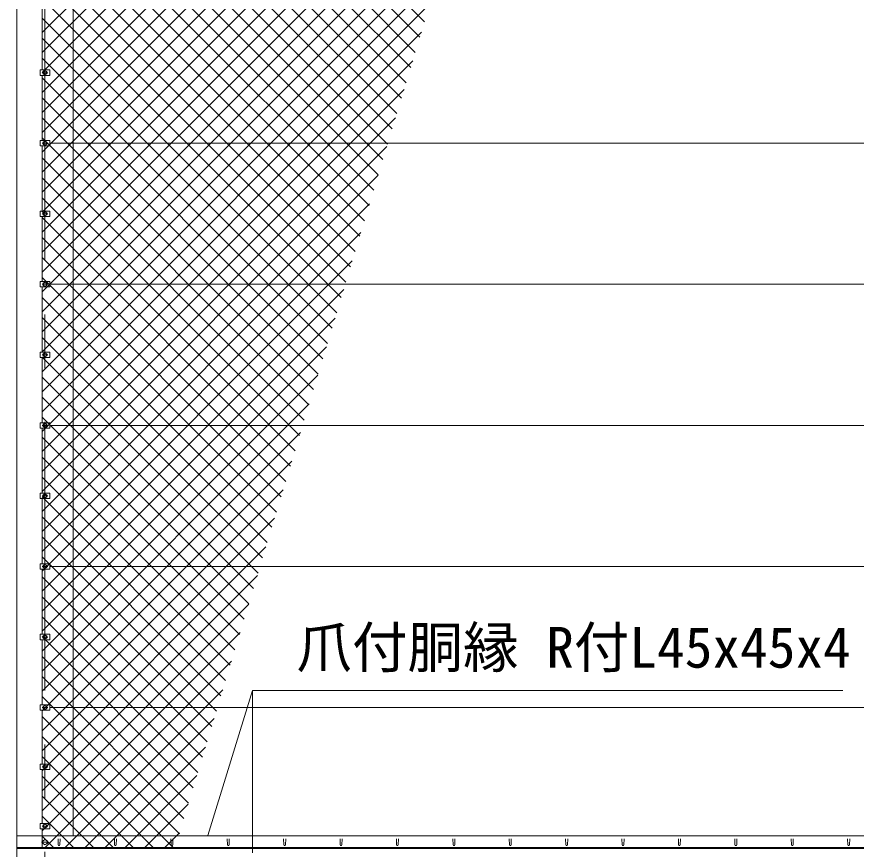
# Model space of a CAD drawing. Units: millimetres at full size; details may follow other scales. Extents: x -12600 to 12600, y -8910 to 8910.
# Drawn here: x -9497 to -6520, y 3015 to 5965 of the extents above; entities that cross this region are included whole.
import ezdxf
from ezdxf.enums import TextEntityAlignment as Align

# ---------------------------------------------------------------- set-up
doc = ezdxf.new("R2010")
doc.units = ezdxf.units.MM
doc.header["$LTSCALE"] = 30
doc.linetypes.add('USER1', pattern=[50.8, 31.75, -6.35, 6.35, -6.35])
for name, color, linetype, lineweight in [('0-0_D-STR-TXT', 7, 'Continuous', 13), ('0-2_D-BMK', 2, 'USER1', 13), ('0-3_D-STR3', 3, 'Continuous', 13), ('0-4_D-STR1', 1, 'Continuous', 18), ('0-A_D-STR2', 7, 'Continuous', 13)]:
    doc.layers.add(name, color=color, linetype=linetype, lineweight=lineweight)
doc.styles.add('ＭＳ ゴシック', font='')
doc.styles.get('ＭＳ ゴシック').set_extended_font_data('MS Gothic')

msp = doc.modelspace()

# ---------------------------------------------------------------- linework, layer by layer
at = {"layer": '0-0_D-STR-TXT'}
msp.add_line((-8661.06, 3577.58), (-8661.06, 3002.45), dxfattribs=at)
msp.add_lwpolyline([(-6567.42, 3577.58), (-8661.06, 3577.58), (-8819.5, 3064.26)], dxfattribs=at)
at = {"layer": '0-2_D-BMK'}
for p, q in [((-9397.14, -4042.65), (-9397.14, 7077.35)), ((-9407.14, 5767.35), (-9387.14, 5767.35)), ((-9407.14, 5517.35), (-9387.14, 5517.35)), ((-9407.14, 5267.35), (-9387.14, 5267.35)), ((-9407.14, 5017.35), (-9387.14, 5017.35)), ((-9407.14, 4767.35), (-9387.14, 4767.35)), ((-9407.14, 4517.35), (-9387.14, 4517.35)), ((-9407.14, 4267.35), (-9387.14, 4267.35)), ((-9407.14, 4017.35), (-9387.14, 4017.35)), ((-9407.14, 3767.35), (-9387.14, 3767.35)), ((-9407.14, 3517.35), (-9387.14, 3517.35)), ((-9407.14, 3307.35), (-9387.14, 3307.35)), ((-9407.14, 3097.35), (-9387.14, 3097.35)), ((-9384.39, 3040.35), (-9409.89, 3040.35))]:
    msp.add_line(p, q, dxfattribs=at)
at = {"layer": '0-3_D-STR3'}
for p, q in [((-9407.14, 5776.85), (-9407.14, 6007.85)), ((-9414.34, 5776.85), (-9379.94, 5776.85)), ((-9414.34, 5776.85), (-9414.34, 5757.85)), ((-9379.94, 5776.85), (-9379.94, 5757.85)), ((-9414.34, 5757.85), (-9379.94, 5757.85)), ((-9407.14, 5526.85), (-9407.14, 5757.85)), ((-9403.64, 5771.1), (-9397.14, 5774.85)), ((-9403.64, 5763.59), (-9403.64, 5771.1)), ((-9397.14, 5759.84), (-9403.64, 5763.59)), ((-9397.14, 5774.85), (-9390.64, 5771.1)), ((-9390.64, 5763.59), (-9397.14, 5759.84)), ((-9390.64, 5771.1), (-9390.64, 5763.59)), ((-9414.34, 5526.85), (-9379.94, 5526.85)), ((-9414.34, 5526.85), (-9414.34, 5507.85)), ((-9414.34, 5507.85), (-9379.94, 5507.85)), ((-9407.14, 5276.85), (-9407.14, 5507.85)), ((-9403.64, 5521.1), (-9397.14, 5524.85)), ((-9403.64, 5513.59), (-9403.64, 5521.1)), ((-9397.14, 5509.84), (-9403.64, 5513.59)), ((-9397.14, 5524.85), (-9390.64, 5521.1)), ((-9390.64, 5513.59), (-9397.14, 5509.84)), ((-9390.64, 5521.1), (-9390.64, 5513.59)), ((-9379.94, 5526.85), (-9379.94, 5507.85)), ((-9379.94, 5517.35), (-6406.64, 5517.35)), ((-9414.34, 5276.85), (-9379.94, 5276.85)), ((-9414.34, 5276.85), (-9414.34, 5257.85)), ((-9403.64, 5271.1), (-9397.14, 5274.85)), ((-9403.64, 5263.59), (-9403.64, 5271.1)), ((-9397.14, 5274.85), (-9390.64, 5271.1)), ((-9390.64, 5271.1), (-9390.64, 5263.59)), ((-9379.94, 5276.85), (-9379.94, 5257.85)), ((-9414.34, 5257.85), (-9379.94, 5257.85)), ((-9407.14, 5026.85), (-9407.14, 5257.85)), ((-9397.14, 5259.84), (-9403.64, 5263.59)), ((-9390.64, 5263.59), (-9397.14, 5259.84)), ((-9414.34, 5026.85), (-9379.94, 5026.85)), ((-9414.34, 5026.85), (-9414.34, 5007.85)), ((-9414.34, 5007.85), (-9379.94, 5007.85)), ((-9407.14, 4776.85), (-9407.14, 5007.85)), ((-9403.64, 5021.1), (-9397.14, 5024.85)), ((-9403.64, 5013.59), (-9403.64, 5021.1)), ((-9397.14, 5009.84), (-9403.64, 5013.59)), ((-9397.14, 5024.85), (-9390.64, 5021.1)), ((-9390.64, 5013.59), (-9397.14, 5009.84)), ((-9390.64, 5021.1), (-9390.64, 5013.59)), ((-9379.94, 5026.85), (-9379.94, 5007.85)), ((-9379.94, 5017.35), (-6406.64, 5017.35)), ((-9414.34, 4776.85), (-9379.94, 4776.85)), ((-9414.34, 4776.85), (-9414.34, 4757.85)), ((-9403.64, 4771.1), (-9397.14, 4774.85)), ((-9403.64, 4763.59), (-9403.64, 4771.1)), ((-9397.14, 4759.84), (-9403.64, 4763.59)), ((-9397.14, 4774.85), (-9390.64, 4771.1)), ((-9390.64, 4763.59), (-9397.14, 4759.84)), ((-9390.64, 4771.1), (-9390.64, 4763.59)), ((-9379.94, 4776.85), (-9379.94, 4757.85)), ((-9414.34, 4757.85), (-9379.94, 4757.85)), ((-9407.14, 4526.85), (-9407.14, 4757.85)), ((-9414.34, 4526.85), (-9379.94, 4526.85)), ((-9414.34, 4526.85), (-9414.34, 4507.85)), ((-9403.64, 4521.1), (-9397.14, 4524.85)), ((-9397.14, 4524.85), (-9390.64, 4521.1)), ((-9379.94, 4526.85), (-9379.94, 4507.85)), ((-9414.34, 4507.85), (-9379.94, 4507.85)), ((-9407.14, 4276.85), (-9407.14, 4507.85)), ((-9403.64, 4513.59), (-9403.64, 4521.1)), ((-9397.14, 4509.84), (-9403.64, 4513.59)), ((-9390.64, 4513.59), (-9397.14, 4509.84)), ((-9390.64, 4521.1), (-9390.64, 4513.59)), ((-9379.94, 4517.35), (-6406.64, 4517.35)), ((-9414.34, 4276.85), (-9379.94, 4276.85)), ((-9414.34, 4276.85), (-9414.34, 4257.85)), ((-9414.34, 4257.85), (-9379.94, 4257.85)), ((-9407.14, 4026.85), (-9407.14, 4257.85)), ((-9403.64, 4271.1), (-9397.14, 4274.85)), ((-9403.64, 4263.59), (-9403.64, 4271.1)), ((-9397.14, 4259.84), (-9403.64, 4263.59)), ((-9397.14, 4274.85), (-9390.64, 4271.1)), ((-9390.64, 4263.59), (-9397.14, 4259.84)), ((-9390.64, 4271.1), (-9390.64, 4263.59)), ((-9379.94, 4276.85), (-9379.94, 4257.85)), ((-9414.34, 4026.85), (-9379.94, 4026.85)), ((-9414.34, 4026.85), (-9414.34, 4007.85)), ((-9403.64, 4021.1), (-9397.14, 4024.85)), ((-9403.64, 4013.59), (-9403.64, 4021.1)), ((-9397.14, 4024.85), (-9390.64, 4021.1)), ((-9390.64, 4021.1), (-9390.64, 4013.59)), ((-9379.94, 4026.85), (-9379.94, 4007.85)), ((-9414.34, 4007.85), (-9379.94, 4007.85)), ((-9407.14, 3776.85), (-9407.14, 4007.85)), ((-9397.14, 4009.84), (-9403.64, 4013.59)), ((-9390.64, 4013.59), (-9397.14, 4009.84)), ((-9379.94, 4017.35), (-6406.64, 4017.35)), ((-9414.34, 3776.85), (-9379.94, 3776.85)), ((-9414.34, 3776.85), (-9414.34, 3757.85)), ((-9414.34, 3757.85), (-9379.94, 3757.85)), ((-9407.14, 3526.85), (-9407.14, 3757.85)), ((-9403.64, 3771.1), (-9397.14, 3774.85)), ((-9403.64, 3763.59), (-9403.64, 3771.1)), ((-9397.14, 3759.84), (-9403.64, 3763.59)), ((-9397.14, 3774.85), (-9390.64, 3771.1)), ((-9390.64, 3763.59), (-9397.14, 3759.84)), ((-9390.64, 3771.1), (-9390.64, 3763.59)), ((-9379.94, 3776.85), (-9379.94, 3757.85)), ((-9414.34, 3526.85), (-9379.94, 3526.85)), ((-9414.34, 3526.85), (-9414.34, 3507.85)), ((-9403.64, 3521.1), (-9397.14, 3524.85)), ((-9403.64, 3513.59), (-9403.64, 3521.1)), ((-9397.14, 3509.84), (-9403.64, 3513.59)), ((-9397.14, 3524.85), (-9390.64, 3521.1)), ((-9390.64, 3513.59), (-9397.14, 3509.84)), ((-9390.64, 3521.1), (-9390.64, 3513.59)), ((-9379.94, 3526.85), (-9379.94, 3507.85)), ((-9379.94, 3517.35), (-6406.64, 3517.35)), ((-9414.34, 3507.85), (-9379.94, 3507.85)), ((-9407.14, 3316.85), (-9407.14, 3507.85)), ((-9414.34, 3316.85), (-9379.94, 3316.85)), ((-9414.34, 3316.85), (-9414.34, 3297.85)), ((-9403.64, 3311.1), (-9397.14, 3314.85)), ((-9403.64, 3303.59), (-9403.64, 3311.1)), ((-9397.14, 3314.85), (-9390.64, 3311.1)), ((-9390.64, 3311.1), (-9390.64, 3303.59)), ((-9379.94, 3316.85), (-9379.94, 3297.85)), ((-9414.34, 3297.85), (-9379.94, 3297.85)), ((-9407.14, 3106.85), (-9407.14, 3297.85)), ((-9397.14, 3299.84), (-9403.64, 3303.59)), ((-9390.64, 3303.59), (-9397.14, 3299.84)), ((-9414.34, 3106.85), (-9379.94, 3106.85)), ((-9414.34, 3106.85), (-9414.34, 3087.85)), ((-9403.64, 3101.1), (-9397.14, 3104.85)), ((-9403.64, 3093.59), (-9403.64, 3101.1)), ((-9397.14, 3104.85), (-9390.64, 3101.1)), ((-9390.64, 3101.1), (-9390.64, 3093.59)), ((-9379.94, 3106.85), (-9379.94, 3087.85)), ((-9414.34, 3087.85), (-9379.94, 3087.85)), ((-9407.14, 3022.35), (-9407.14, 3087.85)), ((-9397.14, 3089.84), (-9403.64, 3093.59)), ((-9390.64, 3093.59), (-9397.14, 3089.84)), ((-9397.14, 3030.53), (-9405.64, 3035.44)), ((-9388.64, 3035.44), (-9397.14, 3030.53))]:
    msp.add_line(p, q, dxfattribs=at)
for points in [[(-9405.64, 3035.44), (-9405.64, 3045.25), (-9397.14, 3050.16)], [(-9397.14, 3050.16), (-9388.64, 3045.25), (-9388.64, 3035.44)]]:
    msp.add_lwpolyline(points, dxfattribs=at)
for centre, radius in [((-9397.14, 5767.35), 6.25), ((-9397.14, 5517.35), 6.25), ((-9397.14, 5267.35), 6.25), ((-9397.14, 5017.35), 6.25), ((-9397.14, 4767.35), 6.25), ((-9397.14, 4517.35), 6.25), ((-9397.14, 4267.35), 6.25), ((-9397.14, 4017.35), 6.25), ((-9397.14, 3767.35), 6.25), ((-9397.14, 3517.35), 6.25), ((-9397.14, 3307.35), 6.25), ((-9397.14, 3097.35), 6.25), ((-9397.14, 3040.35), 8.25)]:
    msp.add_circle(centre, radius, dxfattribs=at)
at = {"layer": '0-4_D-STR1'}
for p, q in [((-9297.14, 3062.35), (-9297.14, 6972.35)), ((-9497.14, 3062.35), (-4397.14, 3062.35)), ((-9350.14, 3030.47), (-9350.89, 3051.97)), ((-9344.14, 3030.47), (-9343.39, 3051.97)), ((-9150.14, 3030.47), (-9150.89, 3051.97)), ((-9144.14, 3030.47), (-9143.39, 3051.97)), ((-8950.14, 3030.47), (-8950.89, 3051.97)), ((-8944.14, 3030.47), (-8943.39, 3051.97)), ((-8750.14, 3030.47), (-8750.89, 3051.97)), ((-8744.14, 3030.47), (-8743.39, 3051.97)), ((-8550.14, 3030.47), (-8550.89, 3051.97)), ((-8544.14, 3030.47), (-8543.39, 3051.97)), ((-8350.14, 3030.47), (-8350.89, 3051.97)), ((-8344.14, 3030.47), (-8343.39, 3051.97)), ((-8150.14, 3030.47), (-8150.89, 3051.97)), ((-8144.14, 3030.47), (-8143.39, 3051.97)), ((-7950.14, 3030.47), (-7950.89, 3051.97)), ((-7944.14, 3030.47), (-7943.39, 3051.97)), ((-7750.14, 3030.47), (-7750.89, 3051.97)), ((-7744.14, 3030.47), (-7743.39, 3051.97)), ((-7550.14, 3030.47), (-7550.89, 3051.97)), ((-7544.14, 3030.47), (-7543.39, 3051.97)), ((-7350.14, 3030.47), (-7350.89, 3051.97)), ((-7344.14, 3030.47), (-7343.39, 3051.97)), ((-7150.14, 3030.47), (-7150.89, 3051.97)), ((-7144.14, 3030.47), (-7143.39, 3051.97)), ((-6950.14, 3030.47), (-6950.89, 3051.97)), ((-6944.14, 3030.47), (-6943.39, 3051.97)), ((-6750.14, 3030.47), (-6750.89, 3051.97)), ((-6744.14, 3030.47), (-6743.39, 3051.97)), ((-6550.14, 3030.47), (-6550.89, 3051.97)), ((-6544.14, 3030.47), (-6543.39, 3051.97)), ((-9497.14, 3021.35), (-4397.14, 3021.35)), ((-9497.14, 3017.35), (-4397.14, 3017.35))]:
    msp.add_line(p, q, dxfattribs=at)
msp.add_lwpolyline([(-9297.14, 7017.35), (-9497.14, 7017.35), (-9497.14, -3982.65), (-9297.14, -3982.65), (-9297.14, -2982.65)], dxfattribs=at)
for centre in [(-9347.14, 3031.72), (-9147.14, 3031.72), (-8947.14, 3031.72), (-8747.14, 3031.72), (-8547.14, 3031.72), (-8347.14, 3031.72), (-8147.14, 3031.72), (-7947.14, 3031.72), (-7747.14, 3031.72), (-7547.14, 3031.72), (-7347.14, 3031.72), (-7147.14, 3031.72), (-6947.14, 3031.72), (-6747.14, 3031.72), (-6547.14, 3031.72)]:
    msp.add_arc(centre, 3.25, 202.61986, 337.38014, dxfattribs=at)
at = {"layer": '0-A_D-STR2'}
for p, q in [((-9407.14, 5909.37), (-8303.17, 7013.35)), ((-9407.14, 5838.66), (-8232.46, 7013.35)), ((-9407.14, 5767.95), (-8161.75, 7013.35)), ((-9407.14, 5697.24), (-8091.04, 7013.35)), ((-9407.14, 5626.53), (-8020.33, 7013.35)), ((-9407.14, 5555.82), (-7949.62, 7013.35)), ((-9407.14, 5485.11), (-7878.91, 7013.35)), ((-9407.14, 5414.4), (-7808.2, 7013.35)), ((-9407.14, 5343.69), (-7737.49, 7013.35)), ((-8116.6, 5730.82), (-9399.13, 7013.35)), ((-8100.19, 5785.12), (-9328.42, 7013.35)), ((-8083.78, 5839.42), (-9257.71, 7013.35)), ((-8067.37, 5893.72), (-9187, 7013.35)), ((-8050.96, 5948.02), (-9116.29, 7013.35)), ((-8133.01, 5676.52), (-9407.14, 6950.65)), ((-9407.14, 5272.98), (-7756, 6924.13)), ((-8149.42, 5622.22), (-9407.14, 6879.94)), ((-9407.14, 5202.27), (-7786.62, 6822.79)), ((-8165.83, 5567.92), (-9407.14, 6809.23)), ((-8182.24, 5513.61), (-9407.14, 6738.52)), ((-9407.14, 5131.56), (-7817.24, 6721.46)), ((-8198.65, 5459.31), (-9407.14, 6667.81)), ((-9407.14, 5060.85), (-7847.86, 6620.13)), ((-8215.06, 5405.01), (-9407.14, 6597.1)), ((-8231.47, 5350.71), (-9407.14, 6526.39)), ((-9407.14, 4990.13), (-7878.48, 6518.8)), ((-8247.88, 5296.41), (-9407.14, 6455.68)), ((-9407.14, 4919.42), (-7909.1, 6417.47)), ((-8264.29, 5242.11), (-9407.14, 6384.97)), ((-9407.14, 4848.71), (-7939.73, 6316.13)), ((-8280.69, 5187.81), (-9407.14, 6314.26)), ((-8297.1, 5133.5), (-9407.14, 6243.55)), ((-9407.14, 4778), (-7970.35, 6214.8)), ((-8313.51, 5079.2), (-9407.14, 6172.83)), ((-9407.14, 4707.29), (-8000.97, 6113.47)), ((-8329.92, 5024.9), (-9407.14, 6102.12)), ((-8346.33, 4970.6), (-9407.14, 6031.41)), ((-9407.14, 4636.58), (-8031.59, 6012.14)), ((-8362.74, 4916.3), (-9407.14, 5960.7)), ((-9407.14, 4565.87), (-8062.21, 5910.8)), ((-8379.15, 4862), (-9407.14, 5889.99)), ((-8395.56, 4807.7), (-9407.14, 5819.28)), ((-9407.14, 4495.16), (-8092.83, 5809.47)), ((-8411.97, 4753.4), (-9407.14, 5748.57)), ((-9407.14, 4424.45), (-8123.46, 5708.14)), ((-8428.38, 4699.09), (-9407.14, 5677.86)), ((-8444.79, 4644.79), (-9407.14, 5607.15)), ((-9407.14, 4353.74), (-8154.08, 5606.81)), ((-8461.2, 4590.49), (-9407.14, 5536.44)), ((-9407.14, 4283.03), (-8184.7, 5505.47)), ((-8477.61, 4536.19), (-9407.14, 5465.73)), ((-9407.14, 4212.32), (-8215.32, 5404.14)), ((-8494.02, 4481.89), (-9407.14, 5395.02)), ((-8510.43, 4427.59), (-9407.14, 5324.31)), ((-9407.14, 4141.61), (-8245.94, 5302.81)), ((-8526.83, 4373.29), (-9407.14, 5253.6)), ((-9407.14, 4070.9), (-8276.56, 5201.48)), ((-8543.24, 4318.98), (-9407.14, 5182.89)), ((-8559.65, 4264.68), (-9407.14, 5112.17)), ((-9407.14, 4000.19), (-8307.19, 5100.15)), ((-8576.06, 4210.38), (-9407.14, 5041.46)), ((-9407.14, 3929.47), (-8337.81, 4998.81)), ((-8592.47, 4156.08), (-9407.14, 4970.75)), ((-8608.88, 4101.78), (-9407.14, 4900.04)), ((-9407.14, 3858.76), (-8368.43, 4897.48)), ((-8625.29, 4047.48), (-9407.14, 4829.33)), ((-9407.14, 3788.05), (-8399.05, 4796.15)), ((-8641.7, 3993.18), (-9407.14, 4758.62)), ((-9407.14, 3717.34), (-8429.67, 4694.82)), ((-8658.11, 3938.88), (-9407.14, 4687.91)), ((-8674.52, 3884.57), (-9407.14, 4617.2)), ((-9407.14, 3646.63), (-8460.29, 4593.48)), ((-8690.93, 3830.27), (-9407.14, 4546.49)), ((-9407.14, 3575.92), (-8490.91, 4492.15)), ((-8707.34, 3775.97), (-9407.14, 4475.78)), ((-8723.75, 3721.67), (-9407.14, 4405.07)), ((-9407.14, 3505.21), (-8521.54, 4390.82)), ((-8740.16, 3667.37), (-9407.14, 4334.36)), ((-9407.14, 3434.5), (-8552.16, 4289.49)), ((-8756.57, 3613.07), (-9407.14, 4263.65)), ((-8772.97, 3558.77), (-9407.14, 4192.94)), ((-9407.14, 3363.79), (-8582.78, 4188.15)), ((-8789.38, 3504.46), (-9407.14, 4122.23)), ((-9407.14, 3293.08), (-8613.4, 4086.82)), ((-8805.79, 3450.16), (-9407.14, 4051.51)), ((-9407.14, 3222.37), (-8644.02, 3985.49)), ((-8822.2, 3395.86), (-9407.14, 3980.8)), ((-8838.61, 3341.56), (-9407.14, 3910.09)), ((-9407.14, 3151.66), (-8674.64, 3884.16)), ((-8855.02, 3287.26), (-9407.14, 3839.38)), ((-9407.14, 3080.95), (-8705.27, 3782.82)), ((-8871.43, 3232.96), (-9407.14, 3768.67)), ((-8887.84, 3178.66), (-9407.14, 3697.96)), ((-9396.03, 3021.35), (-8735.89, 3681.49)), ((-8904.25, 3124.36), (-9407.14, 3627.25)), ((-9325.32, 3021.35), (-8766.51, 3580.16)), ((-8920.66, 3070.05), (-9407.14, 3556.54)), ((-8942.66, 3021.35), (-9407.14, 3485.83)), ((-9254.61, 3021.35), (-8797.13, 3478.83)), ((-9013.37, 3021.35), (-9407.14, 3415.12)), ((-9183.9, 3021.35), (-8827.75, 3377.5)), ((-9084.08, 3021.35), (-9407.14, 3344.41)), ((-9113.19, 3021.35), (-8858.37, 3276.16)), ((-9154.79, 3021.35), (-9407.14, 3273.7)), ((-9225.5, 3021.35), (-9407.14, 3202.99)), ((-9042.48, 3021.35), (-8889, 3174.83)), ((-9296.22, 3021.35), (-9407.14, 3132.28)), ((-8971.77, 3021.35), (-8919.62, 3073.5)), ((-9366.93, 3021.35), (-9407.14, 3061.57))]:
    msp.add_line(p, q, dxfattribs=at)

# ---------------------------------------------------------------- texts
at = {"layer": '0-0_D-STR-TXT', "style": 'ＭＳ ゴシック'}
msp.add_text('爪付胴縁 R付L45x45x4', height=144.3, dxfattribs=at).set_placement((-8505.24, 3615.33), align=Align.BOTTOM_LEFT)

doc.saveas('drawing.dxf')
